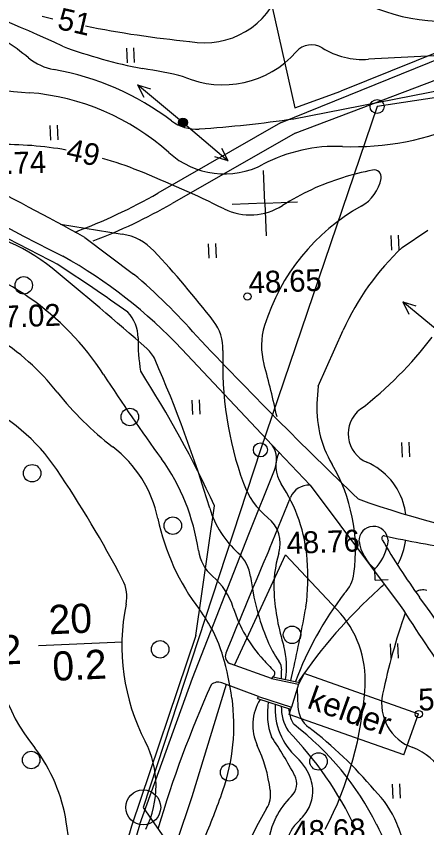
# Model space of a CAD drawing. Extents: x 641716 to 643447, y 6457381 to 6458642.
# Drawn here: x 642409.9 to 642466.2, y 6458075.4 to 6458186.6 of the extents above; entities that cross this region are included whole.
import ezdxf

# ---------------------------------------------------------------- set-up
doc = ezdxf.new("R2010")
doc.units = 0
for name, color, linetype in [('1', 7, 'Continuous'), ('10', 7, 'Continuous'), ('12', 7, 'Continuous'), ('2', 7, 'Continuous'), ('30', 7, 'Continuous'), ('31', 7, 'Continuous'), ('33', 7, 'Continuous'), ('40', 7, 'Continuous'), ('41', 7, 'Continuous'), ('55', 7, 'Continuous'), ('57', 7, 'Continuous'), ('59', 7, 'Continuous'), ('61', 7, 'Continuous')]:
    doc.layers.add(name, color=color, linetype=linetype)

# ---------------------------------------------------------------- blocks, each defined once
blk = doc.blocks.new('mpmupost')
at = {"layer": '12'}
for p, q in [((0.1, 270), (-24.6, 212.6)), ((0, 20), (0.1, 270)), ((0.1, 270), (24.7, 212.6))]:
    blk.add_line(p, q, dxfattribs=at)
for radius in [20, 18, 16, 14, 12, 10, 8, 6, 4, 2]:
    blk.add_circle((0, 0), radius, dxfattribs=at)
blk = doc.blocks.new('Krtrist')
at = {"layer": '61'}
for q in [(0, 112.5), (-112.5, 0), (112.5, 0), (0, -112.5)]:
    blk.add_line((0, 0), q, dxfattribs=at)
blk = doc.blocks.new('krndnrku')
at = {"layer": '40'}
blk.add_circle((0, 0), 40, dxfattribs=at)
blk = doc.blocks.new('kitpuu')
at = {"layer": '10'}
for p, q in [((49.8, 135.2), (46.6, 117)), ((0, 0), (0, 38.7)), ((0, 0), (44.4, 0))]:
    blk.add_line(p, q, dxfattribs=at)
for centre, radius, start, end in [((0, 134.5), 49.8, 0.8344, 179.1656), ((101.3, 152), 152, 186.3646, 228.2127), ((-101.3, 152), 152, 311.7873, 346.6773)]:
    blk.add_arc(centre, radius, start, end, dxfattribs=at)
blk = doc.blocks.new('puud')
at = {"layer": '41'}
blk.add_circle((0, 0), 30, dxfattribs=at)
blk = doc.blocks.new('kpunkt')
at = {"layer": '59'}
blk.add_circle((0, 0), 12.5, dxfattribs=at)
blk = doc.blocks.new('hein')
at = {"layer": '41'}
for p, q in [((-12.1, 3.9), (-12.1, 53.9)), ((12.9, 3.9), (12.9, 53.9))]:
    blk.add_line(p, q, dxfattribs=at)

msp = doc.modelspace()

# ---------------------------------------------------------------- linework, layer by layer
at = {"layer": '2'}
msp.add_line((642448.59, 6458095.04), (642447.6, 6458091.9), dxfattribs=at)
for points in [[(642445.06, 6458096.05), (642444.89, 6458095.81)], [(642445.06, 6458096.05), (642448.76, 6458095.28)], [(642444.89, 6458095.81), (642448.59, 6458095.04)], [(642442.97, 6458093.07), (642443.1, 6458093.34)], [(642442.97, 6458093.07), (642447.47, 6458091.63)], [(642443.1, 6458093.34), (642447.6, 6458091.9)]]:
    msp.add_lwpolyline(points, dxfattribs=at)
at = {"layer": '30'}
for points in [[(642446.12, 6458172.03), (642472.07, 6458182.55)], [(642448.11, 6458170.62), (642473.6, 6458180.26)], [(642446.12, 6458172.03), (642429.26, 6458162.37)], [(642448.11, 6458170.62), (642431.24, 6458160.96)], [(642419.27, 6458156.32), (642425.95, 6458151.29)], [(642450.16, 6458122.33), (642444.98, 6458127.83), (642432.57, 6458140.99)], [(642426.8, 6458075.86), (642434.05, 6458095.86), (642441.74, 6458115.62), (642445.29, 6458124.39)], [(642450.16, 6458122.33), (642462.53, 6458105.83)], [(642444.6, 6458113.61), (642447.47, 6458120.66)], [(642444.89, 6458095.81), (642439.26, 6458097.82)], [(642443.1, 6458093.34), (642438.04, 6458095.23)], [(642426.8, 6458075.86), (642415.04, 6458036.13)]]:
    msp.add_lwpolyline(points, dxfattribs=at)
for centre, radius, start, end in [((642724.83, 6458767.33), 686.8, 237.93051, 243.30023), ((642093.21, 6457561.48), 678.33, 61.27063, 62.75451), ((642390.92, 6458229.34), 77.17, 290.4839, 299.7903), ((642393.22, 6458227.31), 76.47, 290.8354, 299.8105), ((642382.52, 6458093.81), 68.78, 43.3182, 60.6462), ((642377.91, 6458093.77), 74.93, 40.8737, 50.1339), ((642920.01, 6458601.72), 668.02, 223.39074, 226.09197), ((642441.79, 6458125.81), 3.78, 337.9987, 32.4061), ((642449.97, 6458119.64), 2.7, 85.9331, 157.8151), ((642498.34, 6458236.61), 123.39, 250.2983, 262.0405), ((642460.3, 6458115.07), 0.322, 77.7784, 220.1104), ((642532.93, 6458156.55), 83.96, 209.7712, 216.2072), ((642493.72, 6458269.35), 157.54, 257.7784, 261.4775), ((643360.15, 6457722.98), 995.41, 156.89367, 157.78697), ((642220.81, 6457929.9), 301.77, 31.6258, 35.9229), ((642714.53, 6458267.59), 299.45, 212.6958, 217.4899), ((642439.63, 6458098.86), 1.1, 156.8073, 250.3615), ((642576.24, 6458032.23), 153.09, 155.8106, 163.663), ((642437.54, 6458093.88), 1.44, 69.5558, 131.0704)]:
    msp.add_arc(centre, radius, start, end, dxfattribs=at)
at = {"layer": '31'}
for points in [[(642447.93, 6458172.57), (642471.02, 6458177.1)], [(642415.94, 6458158.13), (642424.4, 6458156.77)], [(642462.78, 6458154.94), (642466.33, 6458157.32)], [(642451.25, 6458135.91), (642454.71, 6458143.58)], [(642451.25, 6458135.91), (642451.12, 6458134.13)], [(642446.25, 6458095.81), (642446.26, 6458096.94)], [(642447.53, 6458095.54), (642447.85, 6458096.95)], [(642448.37, 6458094.35), (642448.48, 6458091.99)], [(642447.22, 6458091.71), (642447.34, 6458091.03)]]:
    msp.add_lwpolyline(points, dxfattribs=at)
for centre, radius, start, end in [((642435.69, 6458194.02), 11.02, 259.3096, 341.9198), ((642468.98, 6458212.89), 26.98, 234.0165, 274.4947), ((642351.96, 6458047.28), 149.73, 64.5912, 72.3253), ((642447.03, 6458322.56), 140.01, 256.1139, 256.7254), ((642385.02, 6458148.14), 42.18, 51.0238, 61.8804), ((642447.03, 6458322.56), 140.01, 258.5929, 264.5134), ((642450.37, 6458179.95), 2.78, 58.3528, 139.4426), ((642440.34, 6458247.72), 69.52, 249.6802, 259.0875), ((642438.18, 6458190.75), 13.51, 246.7603, 318.2171), ((642457.48, 6458191.49), 10.78, 238.3528, 273.6139), ((642416.4, 6458186.93), 7.72, 231.0238, 259.8564), ((642482.09, 6457801.91), 379.58, 91.4407, 93.6139), ((642408.37, 6458142.07), 37.86, 52.9937, 79.8564), ((642421.24, 6458134.41), 45.44, 75.1967, 82.4876), ((642419.35, 6458273.1), 97.26, 255.2607, 265.4562), ((642409.07, 6458143.73), 32.53, 48.1404, 85.4562), ((642434.55, 6458176.79), 5.63, 232.9937, 274.0322), ((642422.36, 6458349.67), 178.93, 274.0322, 278.2154), ((642456.11, 6458206.56), 37.81, 267.725, 294.086), ((642408.07, 6458119.29), 49.76, 79.9962, 90.9199), ((642453.75, 6458147.24), 21.56, 87.725, 117.6605), ((642408.07, 6458119.29), 49.76, 68.0681, 74.1269), ((642438.42, 6458176.49), 11.46, 228.1404, 297.6605), ((642361.15, 6458002.77), 175.37, 63.8724, 68.0681), ((642467.54, 6458122.54), 43.9, 101.5626, 107.1331), ((642458.93, 6458164.59), 0.981, 349.2023, 101.5626), ((642464.58, 6458132.14), 33.85, 107.1331, 122.5665), ((642454.44, 6458165.44), 5.56, 299.3231, 349.2023), ((642441.97, 6458167.54), 8.15, 243.8724, 302.5665), ((642471.09, 6458135.79), 28.45, 119.3231, 162.7344), ((642398.87, 6458132.56), 25.18, 50.817, 86.1513), ((642423.2, 6458149.27), 7.59, 43.1291, 80.8651), ((642487.41, 6458128.87), 35.86, 133.3725, 155.7726), ((642389.64, 6458116.52), 38.44, 33.1229, 77.0354), ((642332.67, 6458064.47), 131.63, 37.624, 43.1291), ((642123.96, 6457795.28), 460.3, 48.6971, 50.817), ((642432.05, 6458141.07), 6.16, 357.6831, 37.624), ((642452.95, 6458141.43), 9.46, 162.7344, 195.4774), ((642389.36, 6458114.45), 33.29, 38.322, 58.0243), ((642424.88, 6458174.66), 52.84, 307.5044, 322.6673), ((642424.88, 6458137.77), 4.39, 23.6294, 48.6971), ((642486.19, 6458138.88), 48.02, 177.6831, 199.8186), ((642262.69, 6458066.82), 181.42, 16.7695, 23.6294), ((642318.81, 6458104.28), 129.74, 12.194, 15.4774), ((642674.14, 6458302.14), 301.27, 213.1229, 215.7911), ((642449.18, 6458161.73), 42.96, 218.322, 232.5892), ((642393.28, 6458109.49), 26.73, 34.0928, 65.3926), ((642466.51, 6458132.97), 15.44, 175.6926, 210.2743), ((642459.64, 6458129.37), 4.25, 127.5044, 246.6812), ((642412.94, 6458114.34), 16.7, 11.8137, 52.5892), ((642406.8, 6458109.39), 28.32, 8.0773, 35.7911), ((642449.82, 6458124.95), 4.36, 154.054, 213.6599), ((642432.89, 6458113.34), 23.5, 352.3799, 30.2743), ((642454.42, 6458117.27), 8.93, 14.1256, 66.6812), ((642285.4, 6458036.47), 157, 27.6669, 34.0928), ((642451.18, 6458126.27), 10.81, 199.8186, 230.9559), ((642428.05, 6458110.46), 21.78, 4.3657, 33.6599), ((642451.92, 6458116.64), 11.51, 8.299, 14.1256), ((642449.27, 6458123.04), 13.44, 196.7695, 228.1917), ((642459.8, 6458124.14), 31.17, 191.8137, 217.2609), ((642441.49, 6458114.32), 4.58, 343.3039, 50.9559), ((642451.92, 6458116.64), 11.51, 333.6097, 350.7198), ((642440.47, 6458114.17), 5.69, 188.0773, 229.3956), ((642436.87, 6458109.17), 5.16, 6.8667, 48.1917), ((642461.17, 6458108.42), 15.98, 163.3039, 183.3759), ((642418.13, 6458109.7), 31.73, 352.6385, 4.3657), ((642419.95, 6458107.01), 5.08, 348.5175, 27.6669), ((642430.63, 6458102.68), 9.44, 17.5138, 49.3956), ((642474.26, 6458113.68), 32.5, 186.8667, 202.8795), ((642451.4, 6458110.86), 4.82, 315.4703, 352.3799), ((642451.92, 6458116.64), 11.51, 311.902, 316.926), ((642474.14, 6458109.18), 28.97, 183.3759, 197.9277), ((642493.31, 6458078.28), 48.3, 142.7992, 159.2265), ((642505.56, 6458056.86), 68.8, 131.902, 145.919), ((642465.6, 6458106.18), 1.79, 71.5855, 122.0122), ((642452.94, 6458100.31), 28.59, 168.5175, 207.3244), ((642419.35, 6458093.37), 19.65, 16.2847, 37.2609), ((642457.54, 6458111.18), 18.79, 197.5138, 222.7426), ((642217, 6458148.02), 236.43, 347.526, 349.6737), ((642548.35, 6458075.14), 90.17, 160.7955, 168.1335), ((642430.36, 6458101.37), 23.41, 173.1104, 219.9949), ((642458.61, 6458107.07), 15.52, 202.8795, 214.8843), ((642435.14, 6458097.46), 11.78, 351.3833, 13.7767), ((642399.37, 6458087.54), 40.46, 7.926, 16.2847), ((642646.42, 6458285.73), 275.98, 222.7426, 223.1849), ((642444.13, 6458096.98), 2.14, 359.0176, 34.8843), ((642444.82, 6458096.51), 0.52, 298.2459, 43.1849), ((642466.36, 6458092.37), 6.39, 168.1335, 250.5957), ((642412.62, 6458089.38), 27.09, 340.7983, 7.926), ((642448.93, 6458089.43), 6.63, 147.8766, 204.9135), ((642454.04, 6458091.06), 9.74, 170.8475, 199.5024), ((642454.35, 6458091.66), 8.98, 175.9442, 227.9639), ((642452.29, 6458091.88), 6.08, 178.5461, 212.2051), ((642452.31, 6458092.17), 3.84, 182.6495, 232.4966), ((642450.17, 6458091.32), 2.84, 185.7673, 219.7562), ((642423.64, 6458057.88), 39.9, 26.683, 52.4117), ((642412.34, 6458054.66), 48.64, 25.1204, 44.3061), ((642414.76, 6458043.23), 57.85, 40.1487, 52.4966), ((642415.74, 6458081.09), 13.29, 333.5292, 27.3244), ((642400.22, 6458057.27), 54.09, 27.8501, 34.3716), ((642393.57, 6458072.35), 23.47, 9.3638, 36.5216), ((642423.67, 6458077.7), 21.22, 7.5805, 24.9135), ((642461.76, 6458079.31), 7.45, 345.8379, 70.5957), ((642443.67, 6458079.82), 6.96, 17.0318, 47.9639), ((642445.89, 6458081.4), 2.44, 313.7223, 27.8501), ((642445.55, 6458080.39), 5, 327.1402, 17.0318), ((642342.63, 6458113.76), 101.21, 336.6507, 340.7983), ((642440.8, 6458079.98), 3.95, 329.4534, 7.5805), ((642449.26, 6458070.7), 13.82, 22.2803, 45.3317), ((642454.61, 6458072.28), 10.18, 133.7223, 153.744), ((642497.85, 6458046.31), 62.3, 149.4534, 163.2863), ((642442.41, 6458082.42), 8.74, 313.0757, 327.1402), ((642359.14, 6458066.67), 58.36, 355.279, 9.3638), ((642455.47, 6458071.85), 11.14, 153.744, 182.9937), ((642451.38, 6458072.83), 4.39, 133.0757, 183.8802), ((642350.04, 6458031.35), 120.56, 20.1027, 21.71), ((642425.79, 6458058.96), 37.51, 17.6073, 26.683)]:
    msp.add_arc(centre, radius, start, end, dxfattribs=at)
at = {"layer": '33'}
for p, q in [((642449.35, 6458096.5), (642448.59, 6458095.04)), ((642463.02, 6458085.34), (642465.01, 6458090.97))]:
    msp.add_line(p, q, dxfattribs=at)
for points in [[(642465.07, 6458090.95), (642449.35, 6458096.5)], [(642447.3, 6458090.89), (642447.6, 6458091.9)], [(642463.02, 6458085.34), (642447.3, 6458090.89)]]:
    msp.add_lwpolyline(points, dxfattribs=at)
at = {"layer": '40'}
msp.add_lwpolyline([(642666.47, 6458043.9), (642571.44, 6458033.26), (642531.65, 6458185.25), (642459.34, 6458174.27), (642443.34, 6458127.18), (642427.27, 6458078.14), (642487.91, 6457990.91), (642402, 6457956.04), (642333.27, 6457928.36), (642316.72, 6457706.8)], dxfattribs=at)
at = {"layer": '41'}
for points in [[(642461.92, 6458228.1), (642471.5, 6458183.28), (642454.36, 6458176.36)], [(642441.74, 6458202.21), (642448.08, 6458174.06), (642454.36, 6458176.36)], [(642434.47, 6458101.71), (642437.05, 6458119.49)], [(642439.79, 6458097.63), (642446.8, 6458112.78), (642453.89, 6458105.24)], [(642434.47, 6458101.71), (642425.69, 6458075.58), (642414.22, 6458036.07)], [(642438.63, 6458095.01), (642433.93, 6458079.6), (642421.35, 6458042.17), (642419.33, 6458035.85)]]:
    msp.add_lwpolyline(points, dxfattribs=at)
for centre, radius, start, end in [((642184.57, 6457713.37), 496.25, 62.2688, 65.2178), ((642230.58, 6457869.98), 337.76, 54.8214, 56.8065), ((642421.49, 6458142.53), 5.09, 0.2844, 43.6952), ((642449.83, 6458141.98), 23.26, 178.5701, 189.9826), ((642298.3, 6458055.38), 152.85, 24.7995, 32.6986), ((642443.62, 6458095.58), 14.1, 356.669, 43.2491), ((642409.86, 6458097.54), 47.92, 332.1755, 356.669)]:
    msp.add_arc(centre, radius, start, end, dxfattribs=at)
at = {"layer": '57'}
msp.add_lwpolyline([(642412.89, 6458100.35), (642424.45, 6458100.87)], dxfattribs=at)

# ---------------------------------------------------------------- block references
at = {"layer": '10', "xscale": 0.04, "yscale": 0.04}
for name, p, rotation in [('puud', (642410.89, 6458149.74), 2.5612895310065102), ('puud', (642425.44, 6458131.68), 2.5612895310065102), ('puud', (642412.04, 6458123.97), 2.5612895310065102), ('puud', (642431.33, 6458116.78), 2.5612895310065102), ('kitpuu', (642459.1, 6458109.32), 2.561289531006498), ('puud', (642447.69, 6458101.82), 2.5612895310065102), ('puud', (642429.59, 6458099.82), 2.5612895310065102), ('puud', (642411.91, 6458084.64), 2.5612895310065102), ('puud', (642451.32, 6458084.45), 2.5612895310065102), ('puud', (642439.06, 6458082.96), 2.5612895310065102)]:
    msp.add_blockref(name, p, dxfattribs=dict(at, rotation=rotation))
at = {"layer": '12'}
for p, xscale, yscale, rotation in [((642432.73, 6458172.07), 0.03, 0.030000000000000006, 50.486073737271695), ((642432.73, 6458172.07), 0.030000000000000002, 0.030000000000000002, -130.33065764575102), ((642469.11, 6458142.32), 0.030000000000000002, 0.030000000000000002, 50.51590267948663)]:
    msp.add_blockref('mpmupost', p, dxfattribs=dict(at, xscale=xscale, yscale=yscale, rotation=rotation))
at = {"layer": '40', "rotation": 2.5612895310064974}
for p, xscale, yscale in [((642459.35, 6458174.26), 0.024000000000000004, 0.024000000000000004), ((642443.34, 6458127.17), 0.024000000000000004, 0.024000000000000004), ((642427.27, 6458078.14), 0.060000000000000005, 0.05999999999999999)]:
    msp.add_blockref('krndnrku', p, dxfattribs=dict(at, xscale=xscale, yscale=yscale))
at = {"layer": '41', "xscale": 0.04, "yscale": 0.04, "rotation": 2.561289531006498}
for p in [(642425.59, 6458180.13), (642415.11, 6458169.51), (642461.87, 6458154.44), (642436.82, 6458153.32), (642434.57, 6458131.88), (642463.34, 6458126.04), (642461.76, 6458098.45), (642462.05, 6458079.22)]:
    msp.add_blockref('hein', p, dxfattribs=at)
at = {"layer": '55', "xscale": 0.04, "yscale": 0.04, "rotation": 2.561289531006498}
msp.add_blockref('Krtrist', (642443.95, 6458161.01), dxfattribs=at)
at = {"layer": '59', "xscale": 0.04, "yscale": 0.04, "rotation": 2.5612895310065102}
for p in [(642441.56, 6458148.21), (642465.07, 6458090.95)]:
    msp.add_blockref('kpunkt', p, dxfattribs=at)
at = {"layer": '61', "xscale": 0.04, "yscale": 0.04, "rotation": 2.5612895310065102}
msp.add_blockref('Krtrist', (642443.95, 6458161.01), dxfattribs=at)

# ---------------------------------------------------------------- texts
at = {"layer": '1'}
msp.add_text('kelder', height=3.2, rotation=340.2797, dxfattribs=at).set_placement((642449.61, 6458091.84))
at = {"layer": '31'}
for s, p in [('51', (642415.37, 6458184.93)), ('49', (642416.56, 6458167.01))]:
    msp.add_text(s, height=3, rotation=347.1479, dxfattribs=at).set_placement(p)
at = {"layer": '57'}
for s, p in [('20', (642414.39, 6458101.87)), ('2', (642407.69, 6458097.71)), ('0.2', (642414.91, 6458095.49))]:
    msp.add_text(s, height=4, rotation=2.5613, dxfattribs=at).set_placement(p)
at = {"layer": '59'}
for s, p in [('48.74', (642403.98, 6458164.81)), ('48.65', (642441.78, 6458148.62)), ('47.02', (642405.97, 6458143.85)), ('48.76', (642446.99, 6458112.89)), ('50.94', (642465.05, 6458091.41)), ('48.68', (642447.79, 6458073.28))]:
    msp.add_text(s, height=3, rotation=2.0995, dxfattribs=at).set_placement(p)

doc.saveas('drawing.dxf')
